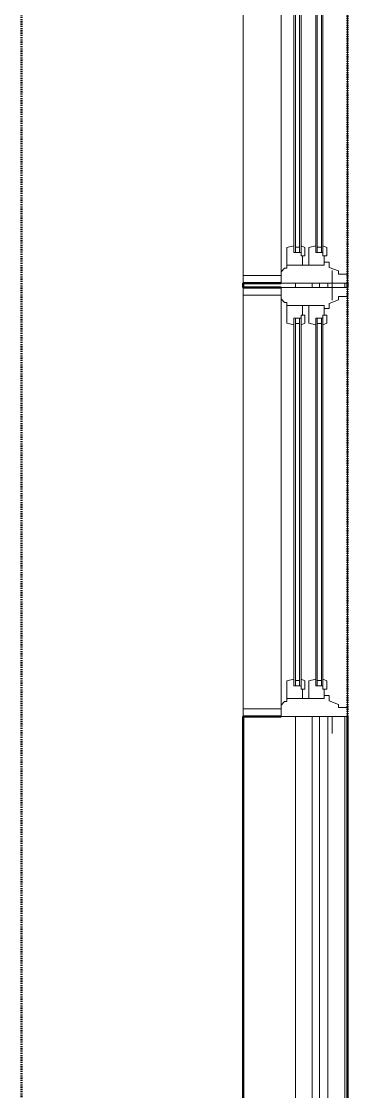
# Model space of a CAD drawing. Header units: inches. Extents: x -4235 to -464, y 9767 to 12344.
# Drawn here: x -2096.8 to -2067.9, y 10286.7 to 10381.6 of the extents above; entities that cross this region are included whole.
import ezdxf

# ---------------------------------------------------------------- set-up
doc = ezdxf.new("R2010")
doc.units = ezdxf.units.IN
doc.header["$MEASUREMENT"] = 0
doc.linetypes.add('Dash 1_16_', pattern=[0.125, 0.0625, -0.0625])
for name, color, linetype, lineweight in [('A-GLAZ-1', 151, 'Continuous', 9), ('A-GLAZ-2', 151, 'Continuous', 20), ('A-WALL', 113, 'Continuous', 13), ('A-WALL-6', 113, 'Continuous', 9), ('A-WALL-7', 113, 'Continuous', 50), ('C-PROP-LINE-1', 91, 'Dash 1_16_', 50)]:
    doc.layers.add(name, color=color, linetype=linetype, lineweight=lineweight)

# ---------------------------------------------------------------- blocks, each defined once
blk = doc.blocks.new('Window-Double_Hung-Andersen-400_Series-Tilt_Wash - DOUBLE HUNG - REVERSE COTTAGE - 2ND FLOOR-2888709-BACKGROUND - 2ND FLOOR')
at = {"layer": 'A-GLAZ-1'}
for p, q in [((-19.012, 2.625), (-19.012, 4.125)), ((-19.012, 4.125), (-18.949, 4.125)), ((-18.949, 4.625), (18.949, 4.625)), ((-18.949, 1.25), (-18.949, 4.625)), ((-18.324, 1.25), (-18.324, 4.625)), ((18.324, 1.25), (18.324, 4.625)), ((18.949, 4.625), (18.949, 1.25)), ((18.949, 4.125), (19.012, 4.125)), ((19.012, 4.125), (19.012, 2.625)), ((-18.949, 2.625), (-19.012, 2.625)), ((19.012, 2.625), (18.949, 2.625)), ((18.949, 1.25), (-18.949, 1.25)), ((-15.699, 0.125), (15.699, 0.125)), ((-16.293, 0), (-15.699, 0)), ((-16.293, -0.375), (-15.699, -0.375)), ((-15.824, -0.375), (-15.824, 0)), ((-15.699, 0), (15.699, 0)), ((-15.699, -0.375), (15.699, -0.375)), ((-15.699, -0.5), (15.699, -0.5)), ((16.293, 0), (15.699, 0)), ((16.293, -0.375), (15.699, -0.375)), ((15.824, -0.375), (15.824, 0)), ((-15.699, -1.813), (15.699, -1.813)), ((-16.293, -1.938), (-15.699, -1.938)), ((-16.293, -2.313), (-15.699, -2.313)), ((-15.824, -2.313), (-15.824, -1.938)), ((-15.699, -1.938), (15.699, -1.938)), ((-15.699, -2.313), (15.699, -2.313)), ((-15.699, -2.438), (15.699, -2.438)), ((16.293, -1.938), (15.699, -1.938)), ((16.293, -2.313), (15.699, -2.313)), ((15.824, -2.313), (15.824, -1.938))]:
    blk.add_line(p, q, dxfattribs=at)
at = {"layer": 'A-GLAZ-2'}
for p, q in [((-19.012, 1.25), (19.012, 1.25)), ((-19.012, -4.625), (-19.012, 1.25)), ((-17.668, 0.97), (-18.002, 1.25)), ((-17.668, 0.97), (-17.668, 0.75)), ((17.668, 0.97), (18.002, 1.25)), ((17.668, 0.97), (17.668, 0.75)), ((19.012, 1.25), (19.012, -4.625)), ((-17.668, 0.75), (-15.855, 0.75)), ((-17.418, -2.562), (-17.418, 0.75)), ((-16.293, -0.5), (-16.293, 0.125)), ((-15.699, 0.125), (-16.293, 0.125)), ((-15.855, 0.75), (-15.699, 0.125)), ((15.855, 0.75), (15.699, 0.125)), ((15.699, 0.125), (16.293, 0.125)), ((17.668, 0.75), (15.855, 0.75)), ((16.293, -0.5), (16.293, 0.125)), ((17.418, -2.562), (17.418, 0.75)), ((-17.418, -0.625), (-16.574, -0.625)), ((-16.574, -0.5), (-16.574, -0.844)), ((-15.702, -0.5), (-16.574, -0.5)), ((-15.855, -0.844), (-16.574, -0.844)), ((-15.855, -0.844), (-15.702, -0.5)), ((15.855, -0.844), (15.702, -0.5)), ((15.702, -0.5), (16.574, -0.5)), ((15.855, -0.844), (16.574, -0.844)), ((16.574, -0.5), (16.574, -0.844)), ((17.418, -0.625), (16.574, -0.625)), ((-17.418, -1.188), (-15.855, -1.188)), ((-16.293, -2.438), (-16.293, -1.813)), ((-15.699, -1.813), (-16.293, -1.813)), ((-15.855, -1.188), (-15.699, -1.813)), ((15.855, -1.188), (15.699, -1.813)), ((15.699, -1.813), (16.293, -1.813)), ((17.418, -1.188), (15.855, -1.188)), ((16.293, -2.438), (16.293, -1.813)), ((-17.418, -2.562), (-16.574, -2.562)), ((-17.137, -3), (-17.137, -2.562)), ((-16.574, -2.438), (-16.574, -2.781)), ((-15.702, -2.438), (-16.574, -2.438)), ((-15.855, -2.781), (-16.574, -2.781)), ((-15.855, -2.781), (-15.702, -2.438)), ((15.855, -2.781), (15.702, -2.438)), ((15.702, -2.438), (16.574, -2.438)), ((15.855, -2.781), (16.574, -2.781)), ((16.574, -2.438), (16.574, -2.781)), ((17.418, -2.562), (16.574, -2.562)), ((17.137, -3), (17.137, -2.562)), ((-19.012, -3.25), (-20.512, -3.25)), ((-17.925, -3.813), (-17.605, -3)), ((-17.605, -3), (-17.137, -3)), ((17.605, -3), (17.137, -3)), ((17.925, -3.813), (17.605, -3)), ((19.012, -3.25), (20.512, -3.25)), ((19.012, -4.625), (-19.012, -4.625)), ((-18.199, -3.813), (-17.925, -3.813)), ((-18.199, -4.625), (-18.199, -3.813)), ((18.199, -3.813), (17.925, -3.813)), ((18.199, -4.625), (18.199, -3.813))]:
    blk.add_line(p, q, dxfattribs=at)
blk = doc.blocks.new('Family - ___-2835860-BACKGROUND - 2ND FLOOR')
at = {"layer": 'C-PROP-LINE-1'}
blk.add_line((-2067.924, 9980.189), (-2067.924, 10851.389), dxfattribs=at)
blk = doc.blocks.new('Family - ___-2835903-BACKGROUND - 2ND FLOOR')
at = {"layer": 'C-PROP-LINE-1'}
blk.add_line((-2096.824, 10009.089), (-2096.824, 10822.489), dxfattribs=at)
blk = doc.blocks.new('Family - ___-2835932-BACKGROUND - 2ND FLOOR')
at = {"layer": 'C-PROP-LINE-1'}
blk.add_line((-2067.924, 9980.189), (-2067.924, 10851.389), dxfattribs=at)

msp = doc.modelspace()

# ---------------------------------------------------------------- linework, layer by layer
at = {"layer": 'A-WALL'}
for p, q in [((-2071.049, 10358.001), (-2071.049, 10358.378)), ((-2070.424, 10358.001), (-2070.424, 10358.378)), ((-2069.674, 10358.001), (-2069.674, 10358.378)), ((-2068.174, 10358.001), (-2068.174, 10358.378)), ((-2071.049, 10276.127), (-2071.049, 10319.978)), ((-2070.424, 10276.127), (-2070.424, 10319.978)), ((-2069.674, 10282.951), (-2069.674, 10319.978)), ((-2068.174, 10282.951), (-2068.174, 10319.978))]:
    msp.add_line(p, q, dxfattribs=at)
at = {"layer": 'A-WALL-6'}
for p, q in [((-2077.174, 10358.378), (-2077.174, 10358.44)), ((-2072.549, 10358.001), (-2072.549, 10358.378)), ((-2077.174, 10357.939), (-2077.174, 10358.001)), ((-2077.174, 10319.978), (-2077.174, 10320.04)), ((-2072.549, 10276.127), (-2072.549, 10319.978))]:
    msp.add_line(p, q, dxfattribs=at)
at = {"layer": 'A-WALL-7'}
for p, q in [((-2077.174, 10358.378), (-2077.174, 10358.001)), ((-2073.799, 10358.378), (-2077.174, 10358.378)), ((-2067.924, 10358.001), (-2067.924, 10358.378)), ((-2077.174, 10358.001), (-2073.799, 10358.001)), ((-2077.174, 10319.978), (-2077.174, 10276.127)), ((-2073.799, 10319.978), (-2077.174, 10319.978)), ((-2067.924, 10281.201), (-2067.924, 10319.978))]:
    msp.add_line(p, q, dxfattribs=at)

# ---------------------------------------------------------------- block references
at = {"layer": 'A-GLAZ-1', "rotation": 89.99999999999991}
for p in [(-2072.549, 10377.389), (-2072.549, 10338.989)]:
    msp.add_blockref('Window-Double_Hung-Andersen-400_Series-Tilt_Wash - DOUBLE HUNG - REVERSE COTTAGE - 2ND FLOOR-2888709-BACKGROUND - 2ND FLOOR', p, dxfattribs=at)
at = {"layer": 'C-PROP-LINE-1'}
for name in ['Family - ___-2835860-BACKGROUND - 2ND FLOOR', 'Family - ___-2835932-BACKGROUND - 2ND FLOOR', 'Family - ___-2835903-BACKGROUND - 2ND FLOOR']:
    msp.add_blockref(name, (0, 0), dxfattribs=at)

doc.saveas('drawing.dxf')
